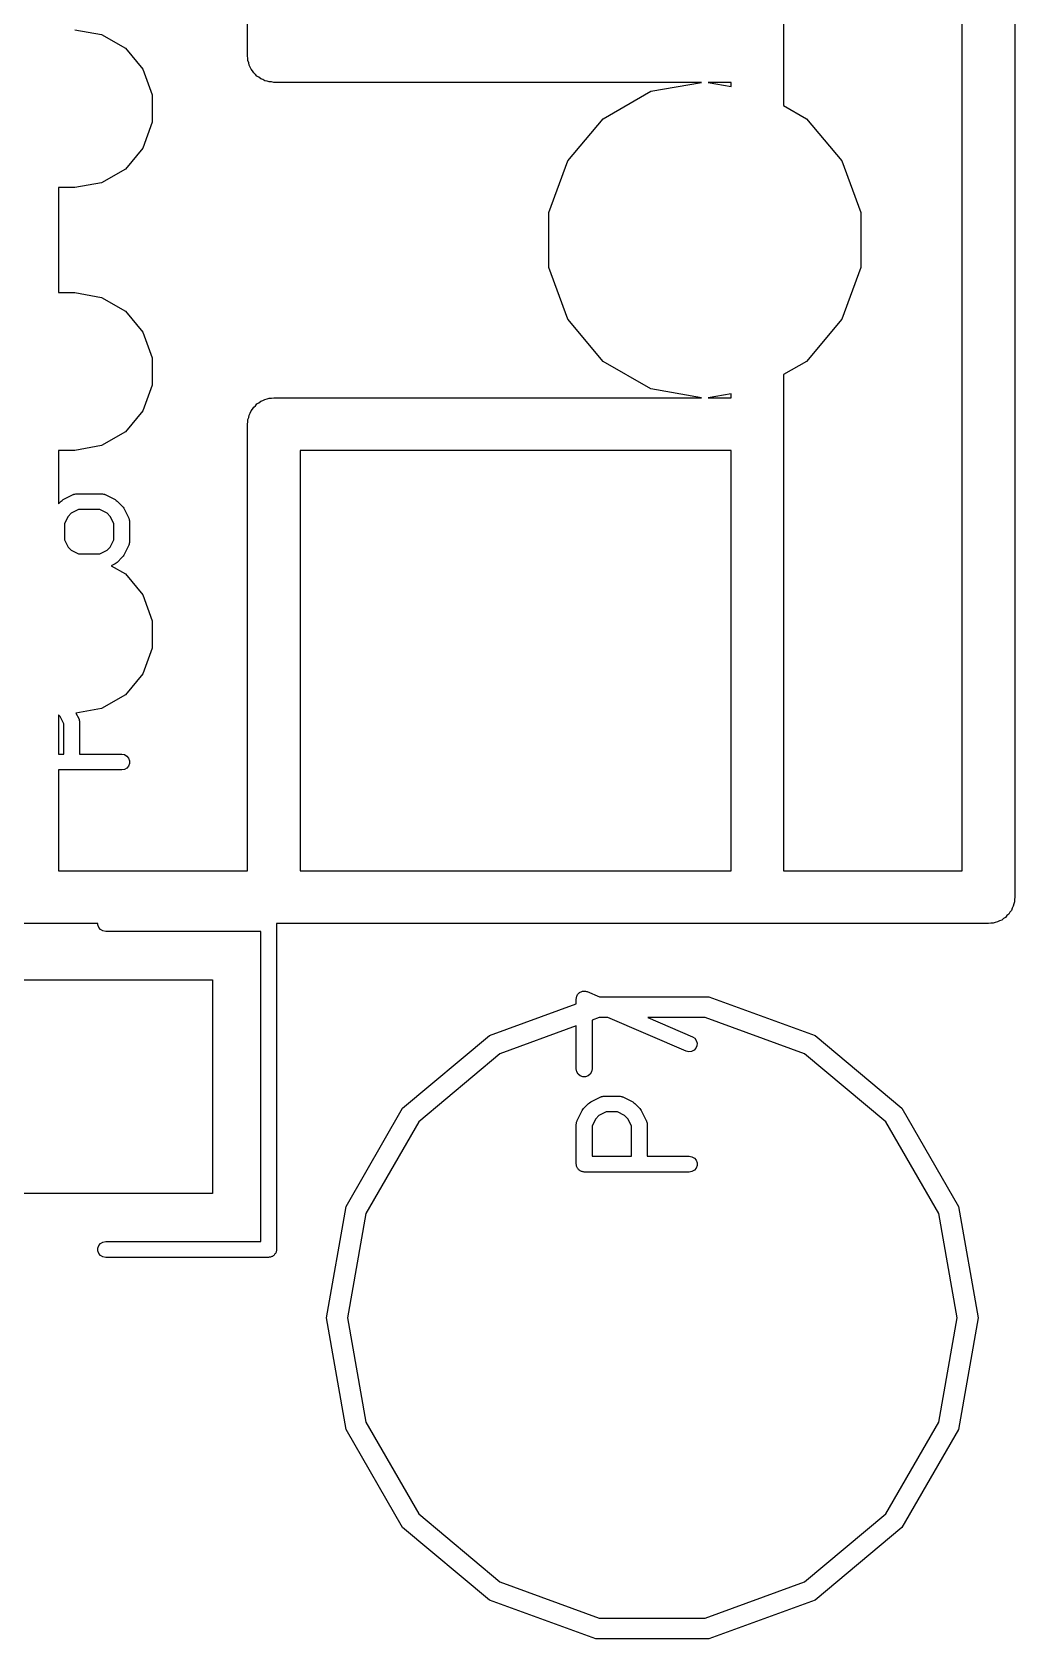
# Model space of a CAD drawing. Extents: x 0 to 76, y -93 to 16.
# Drawn here: x 67.1 to 76.45, y -93.05 to -77.77 of the extents above; entities that cross this region are included whole.
import ezdxf

# ---------------------------------------------------------------- set-up
doc = ezdxf.new("R2010")
doc.units = 0
doc.header["$MEASUREMENT"] = 0
doc.layers.add('BLACK', color=7, linetype='CONTINUOUS')

msp = doc.modelspace()

# ---------------------------------------------------------------- linework, layer by layer
at = {"layer": 'Black'}
for p, q in [((76.45, -73.5), (76.45, -86)), ((69.15, -78), (69.15, -73.75)), ((74.25, -73.75), (74.25, -78.4708)), ((75.95, -85.75), (75.95, -73.75)), ((67.5048, -77.75), (67.7613, -77.7952)), ((67.7613, -77.7952), (67.9869, -77.9255)), ((67.9869, -77.9255), (68.1543, -78.125)), ((69.1538, -78.0215), (69.15, -78)), ((69.1538, -78.0434), (69.1538, -78.0215)), ((69.1613, -78.064), (69.1538, -78.0434)), ((69.1651, -78.0855), (69.1613, -78.064)), ((68.1543, -78.125), (68.2434, -78.3698)), ((69.176, -78.1044), (69.1651, -78.0855)), ((69.1835, -78.125), (69.176, -78.1044)), ((69.1976, -78.1418), (69.1835, -78.125)), ((69.2085, -78.1607), (69.1976, -78.1418)), ((69.2252, -78.1748), (69.2085, -78.1607)), ((69.2393, -78.1915), (69.2252, -78.1748)), ((69.2582, -78.2024), (69.2393, -78.1915)), ((69.275, -78.2165), (69.2582, -78.2024)), ((69.2956, -78.224), (69.275, -78.2165)), ((69.3145, -78.2349), (69.2956, -78.224)), ((69.336, -78.2387), (69.3145, -78.2349)), ((68.2434, -78.3698), (68.2434, -78.6302)), ((69.3566, -78.2462), (69.336, -78.2387)), ((69.3785, -78.2462), (69.3566, -78.2462)), ((69.4, -78.25), (69.3785, -78.2462)), ((73.4675, -78.25), (69.4, -78.25)), ((72.5321, -78.5965), (72.985, -78.3351)), ((72.985, -78.3351), (73.4675, -78.25)), ((73.5325, -78.25), (73.75, -78.2884)), ((73.75, -78.25), (73.5325, -78.25)), ((73.75, -78.2884), (73.75, -78.25)), ((74.25, -78.4708), (74.4679, -78.5965)), ((68.2434, -78.6302), (68.1543, -78.875)), ((72.196, -78.9971), (72.5321, -78.5965)), ((74.4679, -78.5965), (74.804, -78.9971)), ((68.1543, -78.875), (67.9869, -79.0745)), ((72.0171, -79.4885), (72.196, -78.9971)), ((74.804, -78.9971), (74.9829, -79.4885)), ((67.9869, -79.0745), (67.7613, -79.2048)), ((67.5048, -79.25), (67.35, -79.25)), ((67.35, -79.25), (67.35, -80.25)), ((67.7613, -79.2048), (67.5048, -79.25)), ((72.0171, -80.0115), (72.0171, -79.4885)), ((74.9829, -79.4885), (74.9829, -80.0115)), ((72.196, -80.5029), (72.0171, -80.0115)), ((74.9829, -80.0115), (74.804, -80.5029)), ((67.35, -80.25), (67.5048, -80.25)), ((67.5048, -80.25), (67.7613, -80.2952)), ((67.7613, -80.2952), (67.9869, -80.4255)), ((67.9869, -80.4255), (68.1543, -80.625)), ((72.5321, -80.9035), (72.196, -80.5029)), ((74.804, -80.5029), (74.4679, -80.9035)), ((68.1543, -80.625), (68.2434, -80.8698)), ((68.2434, -80.8698), (68.2434, -81.1302)), ((72.985, -81.1649), (72.5321, -80.9035)), ((74.4679, -80.9035), (74.25, -81.0292)), ((68.2434, -81.1302), (68.1543, -81.375)), ((74.25, -81.0292), (74.25, -85.75)), ((69.2582, -81.2976), (69.275, -81.2835)), ((69.275, -81.2835), (69.2956, -81.276)), ((69.2956, -81.276), (69.3145, -81.2651)), ((69.3145, -81.2651), (69.336, -81.2613)), ((69.336, -81.2613), (69.3566, -81.2538)), ((69.3566, -81.2538), (69.3785, -81.2538)), ((69.3785, -81.2538), (69.4, -81.25)), ((69.4, -81.25), (73.4675, -81.25)), ((73.4675, -81.25), (72.985, -81.1649)), ((73.75, -81.2116), (73.5325, -81.25)), ((73.5325, -81.25), (73.75, -81.25)), ((73.75, -81.25), (73.75, -81.2116)), ((68.1543, -81.375), (67.9869, -81.5745)), ((69.1538, -81.4566), (69.1613, -81.436)), ((69.1613, -81.436), (69.1651, -81.4145)), ((69.1651, -81.4145), (69.176, -81.3956)), ((69.176, -81.3956), (69.1835, -81.375)), ((69.1835, -81.375), (69.1976, -81.3582)), ((69.1976, -81.3582), (69.2085, -81.3393)), ((69.2085, -81.3393), (69.2252, -81.3252)), ((69.2252, -81.3252), (69.2393, -81.3085)), ((69.2393, -81.3085), (69.2582, -81.2976)), ((67.9869, -81.5745), (67.7613, -81.7048)), ((69.15, -81.5), (69.1538, -81.4785)), ((69.15, -85.75), (69.15, -81.5)), ((69.1538, -81.4785), (69.1538, -81.4566)), ((67.7613, -81.7048), (67.5048, -81.75)), ((67.5048, -81.75), (67.35, -81.75)), ((67.35, -81.75), (67.35, -82.2582)), ((69.65, -81.75), (69.65, -85.75)), ((73.75, -81.75), (69.65, -81.75)), ((73.75, -85.75), (73.75, -81.75)), ((67.395, -82.2186), (67.4903, -82.171)), ((67.4903, -82.171), (67.4944, -82.1698)), ((67.4944, -82.1698), (67.4982, -82.1676)), ((67.4982, -82.1676), (67.5068, -82.1661)), ((67.5068, -82.1661), (67.5152, -82.1636)), ((67.5152, -82.1636), (67.5196, -82.1638)), ((67.5196, -82.1638), (67.5238, -82.1631)), ((67.5238, -82.1631), (67.7619, -82.1631)), ((67.7619, -82.1631), (67.7662, -82.1638)), ((67.7662, -82.1638), (67.7705, -82.1636)), ((67.7705, -82.1636), (67.7789, -82.1661)), ((67.7789, -82.1661), (67.7876, -82.1676)), ((67.7876, -82.1676), (67.7913, -82.1698)), ((67.7913, -82.1698), (67.7954, -82.171)), ((67.7954, -82.171), (67.8907, -82.2186)), ((67.35, -82.2582), (67.3755, -82.2327)), ((67.3755, -82.2327), (67.3854, -82.2258)), ((67.3854, -82.2258), (67.395, -82.2186)), ((67.473, -82.3474), (67.4426, -82.3778)), ((67.5415, -82.3131), (67.473, -82.3474)), ((67.7442, -82.3131), (67.5415, -82.3131)), ((67.8127, -82.3474), (67.7442, -82.3131)), ((67.8431, -82.3778), (67.8127, -82.3474)), ((67.8907, -82.2186), (67.9003, -82.2258)), ((67.9003, -82.2258), (67.9102, -82.2327)), ((67.9102, -82.2327), (67.9578, -82.2803)), ((67.9578, -82.2803), (67.9647, -82.2901)), ((67.9647, -82.2901), (67.9718, -82.2998)), ((67.9718, -82.2998), (68.0195, -82.395)), ((67.4426, -82.3778), (67.4083, -82.4463)), ((67.4083, -82.4463), (67.4083, -82.6013)), ((67.8774, -82.4463), (67.8431, -82.3778)), ((67.8774, -82.6013), (67.8774, -82.4463)), ((68.0195, -82.395), (68.0207, -82.3992)), ((68.0207, -82.3992), (68.0229, -82.4029)), ((68.0229, -82.4029), (68.0244, -82.4116)), ((68.0244, -82.4116), (68.0269, -82.42)), ((68.0269, -82.42), (68.0266, -82.4243)), ((68.0266, -82.4243), (68.0274, -82.4286)), ((68.0274, -82.4286), (68.0274, -82.619)), ((67.4083, -82.6013), (67.4426, -82.6699)), ((67.8431, -82.6699), (67.8774, -82.6013)), ((68.0195, -82.6526), (67.9718, -82.7478)), ((68.0207, -82.6484), (68.0195, -82.6526)), ((68.0229, -82.6447), (68.0207, -82.6484)), ((68.0244, -82.636), (68.0229, -82.6447)), ((68.0269, -82.6276), (68.0244, -82.636)), ((68.0274, -82.619), (68.0266, -82.6233)), ((68.0266, -82.6233), (68.0269, -82.6276)), ((67.4426, -82.6699), (67.473, -82.7003)), ((67.473, -82.7003), (67.5415, -82.7345)), ((67.5415, -82.7345), (67.7442, -82.7345)), ((67.7442, -82.7345), (67.8127, -82.7003)), ((67.8127, -82.7003), (67.8431, -82.6699)), ((67.9102, -82.8149), (67.9003, -82.8218)), ((67.9578, -82.7673), (67.9102, -82.8149)), ((67.9647, -82.7575), (67.9578, -82.7673)), ((67.9718, -82.7478), (67.9647, -82.7575)), ((67.8907, -82.829), (67.8527, -82.848)), ((67.8527, -82.848), (67.9869, -82.9255)), ((67.9003, -82.8218), (67.8907, -82.829)), ((67.9869, -82.9255), (68.1543, -83.125)), ((68.1543, -83.125), (68.2434, -83.3698)), ((68.2434, -83.3698), (68.2434, -83.6302)), ((68.2434, -83.6302), (68.1543, -83.875)), ((68.1543, -83.875), (67.9869, -84.0745)), ((67.9869, -84.0745), (67.7613, -84.2048)), ((67.3669, -84.2825), (67.35, -84.2656)), ((67.35, -84.2656), (67.35, -84.6393)), ((67.4012, -84.351), (67.3669, -84.2825)), ((67.7613, -84.2048), (67.5173, -84.2478)), ((67.5173, -84.2478), (67.5433, -84.2998)), ((67.5433, -84.2998), (67.5445, -84.3039)), ((67.5445, -84.3039), (67.5467, -84.3077)), ((67.5467, -84.3077), (67.5482, -84.3163)), ((67.5482, -84.3163), (67.5507, -84.3248)), ((67.5507, -84.3248), (67.5504, -84.3291)), ((67.5504, -84.3291), (67.5512, -84.3333)), ((67.5512, -84.3333), (67.5512, -84.6393)), ((67.4012, -84.6393), (67.4012, -84.351)), ((67.35, -84.6393), (67.4012, -84.6393)), ((67.5512, -84.6393), (67.9524, -84.6393)), ((67.9524, -84.6393), (67.978, -84.6438)), ((67.978, -84.6438), (68.0006, -84.6568)), ((67.9524, -84.7893), (67.35, -84.7893)), ((67.35, -84.7893), (67.35, -85.75)), ((67.978, -84.7848), (67.9524, -84.7893)), ((68.0006, -84.7717), (67.978, -84.7848)), ((68.0006, -84.6568), (68.0173, -84.6768)), ((68.0173, -84.7518), (68.0006, -84.7717)), ((68.0173, -84.6768), (68.0262, -84.7013)), ((68.0262, -84.7273), (68.0173, -84.7518)), ((68.0262, -84.7013), (68.0262, -84.7273)), ((67.35, -85.75), (69.15, -85.75)), ((69.65, -85.75), (73.75, -85.75)), ((74.25, -85.75), (75.95, -85.75)), ((76.45, -86), (76.4462, -86.0215)), ((76.4462, -86.0215), (76.4462, -86.0434)), ((76.3748, -86.1748), (76.3607, -86.1915)), ((76.3915, -86.1607), (76.3748, -86.1748)), ((76.4024, -86.1418), (76.3915, -86.1607)), ((76.4165, -86.125), (76.4024, -86.1418)), ((76.424, -86.1044), (76.4165, -86.125)), ((76.4349, -86.0855), (76.424, -86.1044)), ((76.4387, -86.064), (76.4349, -86.0855)), ((76.4462, -86.0434), (76.4387, -86.064)), ((67.7261, -86.25), (63.6, -86.25)), ((67.7261, -86.263), (67.7261, -86.25)), ((67.735, -86.2875), (67.7261, -86.263)), ((67.7518, -86.3075), (67.735, -86.2875)), ((67.7743, -86.3205), (67.7518, -86.3075)), ((67.8, -86.325), (67.7743, -86.3205)), ((69.275, -86.325), (67.8, -86.325)), ((69.275, -89.275), (69.275, -86.325)), ((76.2, -86.25), (69.425, -86.25)), ((69.425, -86.25), (69.425, -89.35)), ((76.2215, -86.2462), (76.2, -86.25)), ((76.2434, -86.2462), (76.2215, -86.2462)), ((76.264, -86.2387), (76.2434, -86.2462)), ((76.2855, -86.2349), (76.264, -86.2387)), ((76.3044, -86.224), (76.2855, -86.2349)), ((76.325, -86.2165), (76.3044, -86.224)), ((76.3418, -86.2024), (76.325, -86.2165)), ((76.3607, -86.1915), (76.3418, -86.2024)), ((66.784, -86.784), (68.816, -86.784)), ((68.816, -86.784), (68.816, -88.816)), ((72.2811, -86.9454), (72.2819, -86.941)), ((72.2819, -86.941), (72.2862, -86.9335)), ((72.2862, -86.9335), (72.2896, -86.9256)), ((72.2896, -86.9256), (72.2927, -86.9223)), ((72.2927, -86.9223), (72.2949, -86.9185)), ((72.2949, -86.9185), (72.3015, -86.9129)), ((72.3015, -86.9129), (72.3075, -86.9066)), ((72.3075, -86.9066), (72.3114, -86.9046)), ((72.3114, -86.9046), (72.3149, -86.9017)), ((72.3149, -86.9017), (72.323, -86.8988)), ((72.323, -86.8988), (72.3307, -86.8949)), ((72.3307, -86.8949), (72.3351, -86.8943)), ((72.3351, -86.8943), (72.3394, -86.8928)), ((72.3394, -86.8928), (72.348, -86.8928)), ((72.348, -86.8928), (72.3566, -86.8918)), ((72.3566, -86.8918), (72.3609, -86.8928)), ((72.3609, -86.8928), (72.3654, -86.8928)), ((72.3654, -86.8928), (72.3735, -86.8958)), ((72.3735, -86.8958), (72.3819, -86.8977)), ((72.3819, -86.8977), (72.4971, -86.9471)), ((71.45, -87.3153), (72.2774, -87.0142)), ((72.2774, -86.9667), (72.2789, -86.9582)), ((72.2774, -87.0142), (72.2774, -86.9667)), ((72.2789, -86.9582), (72.2794, -86.9495)), ((72.2794, -86.9495), (72.2811, -86.9454)), ((72.4971, -86.9471), (73.5383, -86.9471)), ((73.5383, -86.9471), (74.55, -87.3153)), ((72.2774, -87.2238), (71.55, -87.4885)), ((72.2774, -87.6333), (72.2774, -87.2238)), ((72.4964, -87.1441), (72.4274, -87.1692)), ((72.4274, -87.1692), (72.4274, -87.6333)), ((72.5759, -87.1441), (72.4964, -87.1441)), ((73.3228, -87.4642), (72.5759, -87.1441)), ((73.5036, -87.1441), (72.9567, -87.1441)), ((72.9567, -87.1441), (73.3819, -87.3263)), ((74.45, -87.4885), (73.5036, -87.1441)), ((70.6253, -88.0074), (71.45, -87.3153)), ((73.3819, -87.3263), (73.4037, -87.3406)), ((73.4037, -87.3406), (73.4193, -87.3614)), ((73.4193, -87.3614), (73.4269, -87.3864)), ((73.4269, -87.3864), (73.4254, -87.4124)), ((74.55, -87.3153), (75.3747, -88.0074)), ((71.55, -87.4885), (70.7785, -88.1359)), ((73.3482, -87.4701), (73.3228, -87.4642)), ((73.3741, -87.467), (73.3482, -87.4701)), ((73.3973, -87.4553), (73.3741, -87.467)), ((73.4151, -87.4363), (73.3973, -87.4553)), ((73.4254, -87.4124), (73.4151, -87.4363)), ((75.2215, -88.1359), (74.45, -87.4885)), ((72.2819, -87.659), (72.2774, -87.6333)), ((72.2949, -87.6815), (72.2819, -87.659)), ((72.3149, -87.6983), (72.2949, -87.6815)), ((72.3394, -87.7072), (72.3149, -87.6983)), ((72.3654, -87.7072), (72.3394, -87.7072)), ((72.3899, -87.6983), (72.3654, -87.7072)), ((72.4098, -87.6815), (72.3899, -87.6983)), ((72.4229, -87.659), (72.4098, -87.6815)), ((72.4274, -87.6333), (72.4229, -87.659)), ((70.087, -88.9397), (70.6253, -88.0074)), ((72.3401, -88.0187), (72.347, -88.0089)), ((72.347, -88.0089), (72.3946, -87.9613)), ((72.3946, -87.9613), (72.4044, -87.9544)), ((72.4044, -87.9544), (72.4141, -87.9472)), ((72.4141, -87.9472), (72.5093, -87.8996)), ((72.5093, -87.8996), (72.5135, -87.8984)), ((72.5135, -87.8984), (72.5172, -87.8962)), ((72.5172, -87.8962), (72.5259, -87.8947)), ((72.5259, -87.8947), (72.5343, -87.8922)), ((72.5343, -87.8922), (72.5386, -87.8924)), ((72.5386, -87.8924), (72.5429, -87.8917)), ((72.5429, -87.8917), (72.6857, -87.8917)), ((72.6857, -87.8917), (72.69, -87.8924)), ((72.69, -87.8924), (72.6943, -87.8922)), ((72.6943, -87.8922), (72.7027, -87.8947)), ((72.7027, -87.8947), (72.7114, -87.8962)), ((72.7114, -87.8962), (72.7151, -87.8984)), ((72.7151, -87.8984), (72.7193, -87.8996)), ((72.7193, -87.8996), (72.8145, -87.9472)), ((72.8145, -87.9472), (72.8242, -87.9544)), ((72.8242, -87.9544), (72.834, -87.9613)), ((72.834, -87.9613), (72.8816, -88.0089)), ((72.8816, -88.0089), (72.8885, -88.0187)), ((75.3747, -88.0074), (75.913, -88.9397)), ((70.7785, -88.1359), (70.2749, -89.0081)), ((72.2774, -88.1571), (72.2781, -88.1529)), ((72.2774, -88.5381), (72.2774, -88.1571)), ((72.2779, -88.1486), (72.2804, -88.1401)), ((72.2781, -88.1529), (72.2779, -88.1486)), ((72.2804, -88.1401), (72.2819, -88.1315)), ((72.2819, -88.1315), (72.2841, -88.1277)), ((72.2841, -88.1277), (72.2853, -88.1236)), ((72.2853, -88.1236), (72.3329, -88.0284)), ((72.3329, -88.0284), (72.3401, -88.0187)), ((72.4616, -88.1063), (72.4274, -88.1748)), ((72.492, -88.0759), (72.4616, -88.1063)), ((72.5606, -88.0417), (72.492, -88.0759)), ((72.668, -88.0417), (72.5606, -88.0417)), ((72.7365, -88.0759), (72.668, -88.0417)), ((72.7669, -88.1063), (72.7365, -88.0759)), ((72.8012, -88.1748), (72.7669, -88.1063)), ((72.8885, -88.0187), (72.8957, -88.0284)), ((72.8957, -88.0284), (72.9433, -88.1236)), ((72.9433, -88.1236), (72.9445, -88.1277)), ((72.9445, -88.1277), (72.9467, -88.1315)), ((72.9467, -88.1315), (72.9482, -88.1401)), ((72.9482, -88.1401), (72.9507, -88.1486)), ((72.9507, -88.1486), (72.9504, -88.1529)), ((72.9504, -88.1529), (72.9512, -88.1571)), ((72.9512, -88.1571), (72.9512, -88.4631)), ((75.7251, -89.0081), (75.2215, -88.1359)), ((72.4274, -88.1748), (72.4274, -88.4631)), ((72.8012, -88.4631), (72.8012, -88.1748)), ((72.4274, -88.4631), (72.8012, -88.4631)), ((72.9512, -88.4631), (73.3524, -88.4631)), ((73.3524, -88.4631), (73.378, -88.4676)), ((73.378, -88.4676), (73.4006, -88.4806)), ((72.2785, -88.5446), (72.2774, -88.5381)), ((72.2785, -88.5511), (72.2785, -88.5446)), ((72.2808, -88.5573), (72.2785, -88.5511)), ((72.2819, -88.5637), (72.2808, -88.5573)), ((72.2852, -88.5694), (72.2819, -88.5637)), ((72.2874, -88.5756), (72.2852, -88.5694)), ((72.2916, -88.5806), (72.2874, -88.5756)), ((72.2949, -88.5863), (72.2916, -88.5806)), ((72.3, -88.5905), (72.2949, -88.5863)), ((72.3042, -88.5955), (72.3, -88.5905)), ((72.3099, -88.5988), (72.3042, -88.5955)), ((72.3149, -88.603), (72.3099, -88.5988)), ((72.321, -88.6053), (72.3149, -88.603)), ((72.3267, -88.6086), (72.321, -88.6053)), ((72.3332, -88.6097), (72.3267, -88.6086)), ((72.3394, -88.612), (72.3332, -88.6097)), ((72.3459, -88.612), (72.3394, -88.612)), ((72.3524, -88.6131), (72.3459, -88.612)), ((73.3524, -88.6131), (72.3524, -88.6131)), ((73.378, -88.6086), (73.3524, -88.6131)), ((73.4006, -88.5955), (73.378, -88.6086)), ((73.4006, -88.4806), (73.4173, -88.5006)), ((73.4173, -88.5756), (73.4006, -88.5955)), ((73.4173, -88.5006), (73.4262, -88.5251)), ((73.4262, -88.5511), (73.4173, -88.5756)), ((73.4262, -88.5251), (73.4262, -88.5511)), ((68.816, -88.816), (66.784, -88.816)), ((69.9, -90), (70.087, -88.9397)), ((70.2749, -89.0081), (70.1, -90)), ((75.9, -90), (75.7251, -89.0081)), ((75.913, -88.9397), (76.1, -90)), ((67.7261, -89.337), (67.735, -89.3125)), ((67.7261, -89.363), (67.7261, -89.337)), ((67.735, -89.3875), (67.7261, -89.363)), ((67.735, -89.3125), (67.7518, -89.2925)), ((67.7518, -89.4075), (67.735, -89.3875)), ((67.7518, -89.2925), (67.7743, -89.2795)), ((67.7743, -89.2795), (67.8, -89.275)), ((67.8, -89.275), (69.275, -89.275)), ((69.415, -89.3875), (69.4107, -89.3925)), ((69.4172, -89.3813), (69.415, -89.3875)), ((69.4205, -89.3757), (69.4172, -89.3813)), ((69.4216, -89.3692), (69.4205, -89.3757)), ((69.4239, -89.363), (69.4216, -89.3692)), ((69.425, -89.35), (69.4239, -89.3565)), ((69.4239, -89.3565), (69.4239, -89.363)), ((67.7743, -89.4205), (67.7518, -89.4075)), ((67.8, -89.425), (67.7743, -89.4205)), ((69.35, -89.425), (67.8, -89.425)), ((69.3565, -89.4239), (69.35, -89.425)), ((69.363, -89.4239), (69.3565, -89.4239)), ((69.3692, -89.4216), (69.363, -89.4239)), ((69.3757, -89.4205), (69.3692, -89.4216)), ((69.3813, -89.4172), (69.3757, -89.4205)), ((69.3875, -89.415), (69.3813, -89.4172)), ((69.3925, -89.4107), (69.3875, -89.415)), ((69.3982, -89.4075), (69.3925, -89.4107)), ((69.4024, -89.4024), (69.3982, -89.4075)), ((69.4075, -89.3982), (69.4024, -89.4024)), ((69.4107, -89.3925), (69.4075, -89.3982)), ((70.087, -91.0603), (69.9, -90)), ((70.1, -90), (70.2749, -90.9919)), ((75.7251, -90.9919), (75.9, -90)), ((76.1, -90), (75.913, -91.0603)), ((70.6253, -91.9926), (70.087, -91.0603)), ((70.2749, -90.9919), (70.7785, -91.8641)), ((75.2215, -91.8641), (75.7251, -90.9919)), ((75.913, -91.0603), (75.3747, -91.9926)), ((70.7785, -91.8641), (71.55, -92.5115)), ((74.45, -92.5115), (75.2215, -91.8641)), ((71.45, -92.6847), (70.6253, -91.9926)), ((75.3747, -91.9926), (74.55, -92.6847)), ((71.55, -92.5115), (72.4964, -92.8559)), ((73.5036, -92.8559), (74.45, -92.5115)), ((72.4617, -93.0529), (71.45, -92.6847)), ((74.55, -92.6847), (73.5383, -93.0529)), ((72.4964, -92.8559), (73.5036, -92.8559)), ((73.5383, -93.0529), (72.4617, -93.0529))]:
    msp.add_line(p, q, dxfattribs=at)

doc.saveas('drawing.dxf')
